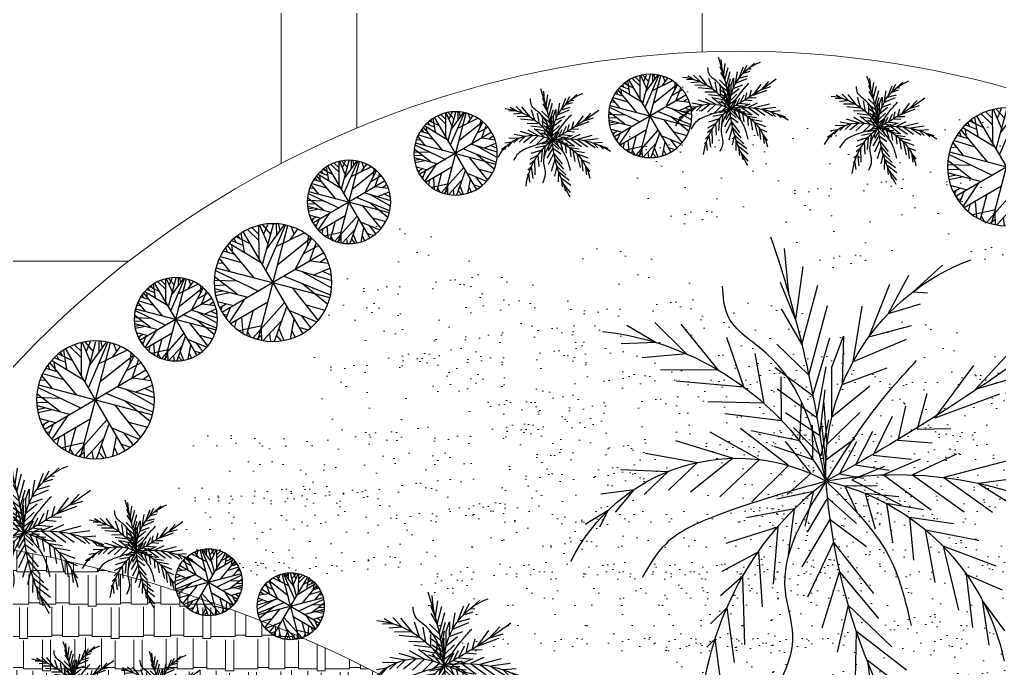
# Model space of a CAD drawing. Header units: millimetres. Extents: x 287 to 445, y 520 to 576.
# Drawn here: x 322.5 to 329.89, y 546.21 to 551.1 of the extents above; entities that cross this region are included whole.
import ezdxf

# ---------------------------------------------------------------- set-up
doc = ezdxf.new("R2010")
doc.units = ezdxf.units.MM
doc.header["$LTSCALE"] = 0.015
for name, color, linetype, lineweight in [('Layer2', 32, 'Continuous', 9), ('MOBILIARIO1', 34, 'Continuous', 9), ('pasto', 56, 'Continuous', 5), ('PISOS', 7, 'Continuous', 18), ('vereda', 31, 'Continuous', 13)]:
    doc.layers.add(name, color=color, linetype=linetype, lineweight=lineweight)
doc.layers.add('puntos alameda', color=94, linetype='Continuous')
pattern_1 = [(0, (-12.079, 0), (0, 3.175), []), (90, (-12.079, 0), (-3.175, 2e-16), [])]

# ---------------------------------------------------------------- blocks, each defined once
blk = doc.blocks.new('i')
at = {"layer": 'puntos alameda'}
for points in [[(6835.981, 3374.241), (6835.398, 3373.521), (6835.552, 3374.13)], [(6835.987, 3373.656), (6835.19, 3373.046), (6835.273, 3373.768)], [(6832.641, 3373.377), (6832.552, 3372.668), (6832.406, 3372.816)], [(6834.981, 3373.371), (6835, 3372.54), (6835.865, 3373.21)], [(6832.468, 3372.408), (6832.753, 3372.134), (6832.879, 3373.081)], [(6833.062, 3372.776), (6833.031, 3371.583), (6832.641, 3371.927)], [(6835.612, 3372.807), (6834.856, 3372.087), (6834.662, 3372.899)], [(6837.565, 3372.532), (6837.177, 3372.003), (6837.292, 3372.781)], [(6834.406, 3372.479), (6834.705, 3371.511), (6835.381, 3372.319)], [(6837.014, 3372.473), (6836.905, 3371.557), (6837.521, 3371.821)], [(6832.671, 3371.496), (6833.299, 3371.162), (6833.362, 3372.115)], [(6837.415, 3371.413), (6836.5, 3371.068), (6836.763, 3372.171)], [(6835.301, 3371.888), (6834.601, 3370.996), (6834.149, 3371.95)], [(6832.743, 3371.013), (6833.635, 3370.731), (6833.554, 3371.725)], [(6836.362, 3371.693), (6836.193, 3370.784), (6837.113, 3370.959)], [(6834.055, 3371.423), (6834.54, 3370.606), (6835.169, 3371.071)], [(6833.814, 3371.262), (6833.927, 3370.416), (6833.091, 3370.574)], [(6836.678, 3370.678), (6835.916, 3370.571), (6835.986, 3371.306)], [(6836.157, 3370.438), (6835.519, 3370.327), (6835.623, 3371.004)], [(6830.299, 3370.685), (6830.7, 3370.44), (6830.549, 3370.737)], [(6834.999, 3370.672), (6834.496, 3370.226), (6834.145, 3370.822)], [(6835.729, 3370.212), (6835.146, 3370.151), (6835.322, 3370.763)], [(6833.617, 3370.247), (6834.254, 3370.115), (6834.101, 3370.72)], [(6838.589, 3370.121), (6837.853, 3370.183), (6838.223, 3370.573)], [(6839.056, 3370.617), (6838.362, 3370.38), (6838.681, 3370.684)], [(6830.569, 3370.159), (6831.147, 3370.081), (6830.817, 3370.479)], [(6835.357, 3370.023), (6834.794, 3370.024), (6835.008, 3370.48)], [(6836.103, 3369.561), (6835.469, 3369.83), (6836.293, 3370.434)], [(6836.728, 3369.474), (6835.971, 3369.832), (6836.863, 3370.468)], [(6837.724, 3369.557), (6836.509, 3369.875), (6837.355, 3370.475)], [(6838.24, 3369.829), (6837.114, 3369.978), (6837.99, 3370.53)], [(6833.188, 3370.295), (6833.819, 3369.668), (6832.99, 3369.025)], [(6835.481, 3369.687), (6834.917, 3369.919), (6835.774, 3370.35)], [(6830.915, 3369.74), (6831.734, 3369.771), (6831.32, 3370.173)], [(6831.343, 3369.452), (6832.244, 3369.615), (6831.745, 3370.098)], [(6832.121, 3370.122), (6832.85, 3369.542), (6831.871, 3369.24)], [(6832.458, 3369.085), (6833.32, 3369.566), (6832.631, 3370.21)], [(6833.774, 3369.263), (6834.206, 3369.808), (6833.795, 3370.17)], [(6834.998, 3369.258), (6834.706, 3369.813), (6835.126, 3369.89)], [(6835.566, 3369.757), (6834.98, 3369.663), (6835.282, 3369.075)], [(6833.567, 3369.333), (6834.24, 3369.566), (6834.239, 3368.968)], [(6834.969, 3369.208), (6834.469, 3369.574), (6834.393, 3368.904)], [(6835.615, 3368.822), (6835.289, 3369.489), (6835.95, 3369.556)], [(6833.906, 3369.01), (6834.384, 3369.503), (6834.519, 3368.877)], [(6834.04, 3368.585), (6834.009, 3369.241), (6833.172, 3369.069)], [(6835.054, 3368.749), (6834.489, 3369.296), (6834.434, 3368.542)], [(6836.308, 3369.282), (6835.723, 3369.236), (6835.855, 3368.643)], [(6833.769, 3368.748), (6834.365, 3369.149), (6834.455, 3368.36)], [(6836.218, 3368.424), (6836.052, 3369.037), (6836.633, 3369.025)], [(6832.721, 3368.767), (6833.701, 3368.886), (6833.695, 3368.131)], [(6833.627, 3368.342), (6834.313, 3368.835), (6834.474, 3367.961)], [(6835.228, 3368.293), (6834.57, 3368.829), (6834.571, 3367.967)], [(6837.474, 3368.431), (6836.358, 3368.847), (6837.031, 3367.937)], [(6833.237, 3367.73), (6833.394, 3368.59), (6832.424, 3368.568)], [(6833.59, 3367.968), (6834.244, 3368.457), (6834.537, 3367.459)], [(6831.876, 3368.201), (6833.046, 3368.307), (6832.755, 3367.453)], [(6834.571, 3367.967), (6834.773, 3367.426), (6834.751, 3368.265), (6835.531, 3367.979)], [(6837.645, 3367.716), (6837.061, 3368.348), (6837.844, 3368.117)], [(6831.956, 3367.22), (6832.598, 3368.011), (6831.605, 3368.019)], [(6833.621, 3367.568), (6834.173, 3368.101), (6834.498, 3366.895)], [(6835.858, 3367.483), (6834.938, 3367.872), (6835.099, 3366.908)], [(6831.504, 3367.19), (6832.055, 3367.735), (6831.284, 3367.804)], [(6831.019, 3367.237), (6831.527, 3367.539), (6830.921, 3367.561)], [(6833.695, 3366.952), (6834.054, 3367.572), (6834.328, 3366.546)], [(6835.57, 3366.533), (6835.212, 3367.441), (6835.95, 3367.242)], [(6834.068, 3366.224), (6833.944, 3367.137), (6833.685, 3366.497)], [(6836.104, 3366.873), (6835.546, 3367.044), (6835.904, 3366.371)], [(6833.743, 3365.911), (6833.821, 3366.688)], [(6836.49, 3366.2), (6835.979, 3366.658), (6836.228, 3366.676)]]:
    blk.add_lwpolyline(points, dxfattribs=at)
for centre, radius, start, end in [((6845.114, 3369.143), 10.672, 149.2725, 175.7189), ((6837.864, 3374.365), 5.577, 186.8007, 232.5313), ((6833.609, 3373.876), 4.03, 282.3691, 348.2759), ((6832.926, 3372.746), 3.204, 206.1678, 298.8527), ((6835.697, 3376.513), 6.687, 259.4397, 302.1776), ((6830.032, 3372.38), 5.067, 276.4241, 331.1994), ((6814.481, 3372.25), 20.124, 341.0229, 353.4051), ((6838.322, 3369.721), 3.856, 176.7505, 249.5716), ((6816.597, 3337.663), 36.895, 53.9971, 61.0215)]:
    blk.add_arc(centre, radius, start, end, dxfattribs=at)
for points in [[(6834.472, 3369.939), (6833.762, 3371.844), (6833.893, 3372.69), (6833.66, 3373.458)], [(6834.472, 3369.939), (6835.615, 3371.353), (6835.902, 3372.251), (6835.948, 3372.439)], [(6834.472, 3369.939), (6832.571, 3370.538), (6831.694, 3371.028), (6831.285, 3371.607)], [(6834.472, 3369.939), (6833.439, 3367.726), (6832.769, 3367.07), (6832.677, 3366.563)], [(6834.472, 3369.939), (6835.56, 3368.386), (6836.04, 3367.852)]]:
    blk.add_spline(points, degree=3, dxfattribs=at)
blk = doc.blocks.new('Tree - deciduous plan')
for p, q in [((2.426, 54.9406), (-1.4472, 59.9056)), ((0, 59.9996), (0, -60)), ((-32.6092, 50.4264), (-23.2782, 23.5674)), ((-31.2008, 51.1035), (-0.2149, 20.1818)), ((-26.4472, 46.5894), (-26.2712, 53.8116)), ((-22.0458, 42.0753), (-16.5881, 57.6486)), ((-21.1656, 55.8436), (-0.0388, 45.0094)), ((-12.5388, 54.9406), (-7.9613, 59.4546)), ((-12.3627, 32.1443), (-12.5388, 58.7776)), ((-5.3205, 59.6806), (16.5105, 16.7963)), ((0.4894, 48.6208), (3.6584, 59.6806)), ((18.2711, 35.5298), (5.419, 59.6806)), ((9.8203, 51.5549), (12.8133, 58.5516)), ((19.6795, 19.5047), (16.3344, 57.6486)), ((17.0387, 51.1035), (23.2006, 55.1666)), ((17.7429, 43.6552), (25.4894, 54.2636)), ((31.6513, 50.8778), (30.2429, 30.5643)), ((-43.8768, 36.4326), (-44.405, 40.2696)), ((42, 42), (-42, -42)), ((42, -42), (-42, 42)), ((-40.1797, 44.558), (-36.4825, 43.2038)), ((-37.0107, 47.0408), (-35.25, 35.5298)), ((31.1232, 42.5267), (35.8767, 48.1693)), ((-49.8627, 32.8214), (-32.7853, 32.8214)), ((-45.8134, 38.2383), (-40.5318, 33.0471)), ((36.2288, 25.1474), (48.9049, 35.0784)), ((37.1091, 37.1098), (46.6161, 37.5612)), ((-32.2571, 20.6333), (-59.1937, 9.348)), ((-56.0247, 20.859), (-20.8134, 20.859)), ((-54.7923, 24.4702), (-47.75, 21.0847)), ((-53.2078, 27.4044), (-40.1797, 20.859)), ((54.3626, 25.3731), (20.9119, 0.3198)), ((23.3767, 23.3417), (53.3063, 27.4044)), ((-59.7219, 2.8025), (-12.0106, 12.0565)), ((-58.6656, 12.7336), (-35.9543, 7.5424)), ((-57.081, 17.9248), (-47.0458, 14.7649)), ((38.5175, 13.4107), (58.2359, 13.6364)), ((-54.6162, -24.7335), (-20.2853, 0.0941)), ((29.3626, -6.6771), (59.4682, 7.091)), ((-60, 0), (60, 0)), ((-59.7219, -4.8714), (-54.2641, -6.6771)), ((-45.2853, -0.1316), (-59.0177, -10.0627)), ((9.2922, -9.1598), (59.6443, -2.8401)), ((26.3697, -18.4138), (58.9401, -9.8369)), ((-58.4895, -12.3197), (-36.4825, -11.6426)), ((-57.081, -18.4138), (-45.2853, -17.9624)), ((-52.6797, -18.188), (-55.4966, -22.0251)), ((-53.2078, -27.442), (-16.7641, -16.6081)), ((-47.2219, -19.3166), (-50.2148, -26.3135)), ((-14.8275, -15.0282), (-14.6515, -57.6865)), ((-10.074, -10.0627), (-2.5036, -59.7178)), ((-0.0388, -19.0909), (25.8415, -53.8495)), ((18.6232, -18.6394), (26.7218, -53.3981)), ((18.7992, -18.6394), (57.3556, -17.2853)), ((38.1654, -18.188), (52.426, -29.0219)), ((-38.9472, -29.0219), (-51.4472, -30.6018)), ((-35.9543, -22.4765), (-44.0529, -40.5329)), ((-19.9331, -20.2194), (-28.5599, -52.721)), ((45.9119, -24.0564), (55.595, -22.2508)), ((-46.5177, -30.1504), (-49.5106, -33.536)), ((-32.4331, -32.4075), (-48.1021, -35.5674)), ((-43.7008, -34.6645), (-46.6937, -37.373)), ((-24.6867, -37.8244), (-38.7712, -45.7241)), ((-14.6515, -36.2445), (-27.6797, -52.9467)), ((-14.6515, -32.1818), (-3.912, -59.4922)), ((-6.2008, -36.2445), (17.919, -57.0094)), ((22.8485, -36.4702), (35.3485, -48.4326)), ((30.419, -30.1504), (32.3556, -50.0125)), ((31.4753, -31.279), (49.6091, -33.3103)), ((41.5105, -32.6332), (46.088, -38.0501)), ((-26.2712, -43.9185), (-34.7219, -48.6583)), ((-14.6515, -47.3041), (-25.0388, -54.3009)), ((-21.5177, -45.4984), (-19.9331, -56.1065)), ((-8.4895, -47.5298), (-11.4825, -58.5893)), ((5.9471, -46.6269), (10.5246, -58.5893)), ((24.7852, -44.8213), (23.0246, -54.978)), ((-6.3768, -52.721), (-9.3698, -58.815)), ((8.4119, -53.1724), (3.8344, -59.4922))]:
    blk.add_line(p, q)
blk.add_circle((0, 0), 60)

msp = doc.modelspace()

# ---------------------------------------------------------------- hatches: boundary and pattern name
at = {"layer": 'Layer2'}
h = msp.add_hatch(dxfattribs=at)
h.set_pattern_fill('AR-RSHKE', color=256, scale=0.0008, style=0)
h.set_pattern_definition([(0, (-12.07894, 0), (0.51816, 0.24384), [0.12192, -0.1016, 0.14224, -0.06096, 0.18288, -0.08128]), (0, (-11.95702, 0.01016), (0.51816, 0.24384), [0.1016, -0.38608, 0.08128, -0.12192]), (0, (-11.71318, -0.01524), (0.51816, 0.24384), [0.06096, -0.62992]), (90, (-12.07894, 0), (-0.17272, 0.24384), [0.23368, -0.74168]), (90, (-11.95702, 0), (-0.17272, 0.24384), [0.2286, -0.74676]), (90, (-11.85542, 0), (-0.17272, 0.24384), [0.21336, -0.762]), (90, (-11.71318, -0.01524), (-0.17272, 0.24384), [0.23368, -0.74168]), (90, (-11.65222, -0.01524), (-0.17272, 0.24384), [0.23368, -0.74168]), (90, (-11.46934, 0), (-0.17272, 0.24384), [0.22352, -0.75184])])
h.paths.add_polyline_path([(319.8113, 547.2383, 0.111881), (318.9322, 543.3588, 0.042603), (319.0624, 541.8334, -0.690093), (326.7152, 544.5505, -0.080873), (327.1561, 544.875, 0.196988)])
at = {"layer": 'pasto', "ltscale": 0.3}
h = msp.add_hatch(dxfattribs=at)
h.set_pattern_fill('AR-SAND', color=256, scale=0.008, style=0)
h.set_pattern_definition([(37.5, (343.49173, 330.23726), (-0.01280025, 0.3915306), [0, -0.308864, 0, -0.34544, 0, -0.3302]), (7.5, (343.49173, 330.23726), (0.3596186, 0.5734601), [0, -0.166624, 0, -0.278384, 0, -0.10668]), (327.5, (343.2418, 330.23726), (0.6327939, 0.00114975), [0, -0.1016, 0, -0.36576, 0, -0.47752]), (317.5, (343.2418, 330.23726), (0.6108452, 0.1783435), [0, -0.0508, 0, -0.239776, 0, -0.27432])])
edge = h.paths.add_edge_path()
edge.add_arc((327.5558, 550.0917), 0.5882, 0, 360)
h = msp.add_hatch(dxfattribs=at)
h.set_pattern_fill('AR-SAND', color=256, scale=0.008, style=0)
h.set_pattern_definition([(37.5, (345.75848, 329.9714), (-0.01280025, 0.3915306), [0, -0.308864, 0, -0.34544, 0, -0.3302]), (7.5, (345.7585, 329.9714), (0.3596186, 0.5734601), [0, -0.166624, 0, -0.278384, 0, -0.10668]), (327.5, (345.50854, 329.9714), (0.6327939, 0.00114975), [0, -0.1016, 0, -0.36576, 0, -0.47752]), (317.5, (345.50854, 329.9714), (0.6108452, 0.1783435), [0, -0.0508, 0, -0.239776, 0, -0.27432])])
edge = h.paths.add_edge_path()
edge.add_arc((329.8226, 549.8259), 0.5882, 0, 360)
h = msp.add_hatch(dxfattribs=at)
h.set_pattern_fill('AR-SAND', color=256, scale=0.008, style=0)
h.set_pattern_definition([(37.5, (344.61286, 329.90668), (-0.01280025, 0.3915306), [0, -0.308864, 0, -0.34544, 0, -0.3302]), (7.5, (344.61286, 329.9067), (0.3596186, 0.5734601), [0, -0.166624, 0, -0.278384, 0, -0.10668]), (327.5, (344.36293, 329.90668), (0.6327939, 0.00114975), [0, -0.1016, 0, -0.36576, 0, -0.47752]), (317.5, (344.36293, 329.9067), (0.6108452, 0.1783435), [0, -0.0508, 0, -0.239776, 0, -0.27432])])
edge = h.paths.add_edge_path()
edge.add_arc((328.677, 549.7611), 0.5882, 0, 360)
h = msp.add_hatch(dxfattribs=at)
h.set_pattern_fill('AR-SAND', color=256, scale=0.008, style=0)
h.set_pattern_definition([(37.5, (341.36223, 329.16705), (-0.01280025, 0.3915306), [0, -0.308864, 0, -0.34544, 0, -0.3302]), (7.5, (341.36223, 329.16705), (0.3596186, 0.5734601), [0, -0.166624, 0, -0.278384, 0, -0.10668]), (327.5, (341.1123, 329.16705), (0.6327939, 0.00114975), [0, -0.1016, 0, -0.36576, 0, -0.47752]), (317.5, (341.1123, 329.16705), (0.6108452, 0.1783435), [0, -0.0508, 0, -0.239776, 0, -0.27432])])
edge = h.paths.add_edge_path()
edge.add_arc((325.4263, 549.0215), 0.5882, 0, 360)
h = msp.add_hatch(dxfattribs=at)
h.set_pattern_fill('AR-SAND', color=256, scale=0.008, style=0)
h.set_pattern_definition([(37.5, (343.02463, 328.99883), (-0.01280025, 0.3915306), [0, -0.308864, 0, -0.34544, 0, -0.3302]), (7.5, (343.02463, 328.99883), (0.3596186, 0.5734601), [0, -0.166624, 0, -0.278384, 0, -0.10668]), (327.5, (342.7747, 328.99883), (0.6327939, 0.00114975), [0, -0.1016, 0, -0.36576, 0, -0.47752]), (317.5, (342.7747, 328.99883), (0.6108452, 0.1783435), [0, -0.0508, 0, -0.239776, 0, -0.27432])])
edge = h.paths.add_edge_path()
edge.add_arc((327.0887, 548.8533), 0.5882, 0, 360)
h = msp.add_hatch(dxfattribs=at)
h.set_pattern_fill('AR-SAND', color=256, scale=0.008, style=0)
h.set_pattern_definition([(37.5, (342.12995, 328.8025), (-0.01280025, 0.3915306), [0, -0.308864, 0, -0.34544, 0, -0.3302]), (7.5, (342.12995, 328.8025), (0.3596186, 0.5734601), [0, -0.166624, 0, -0.278384, 0, -0.10668]), (327.5, (341.88, 328.8025), (0.6327939, 0.00114975), [0, -0.1016, 0, -0.36576, 0, -0.47752]), (317.5, (341.88, 328.8025), (0.6108452, 0.1783435), [0, -0.0508, 0, -0.239776, 0, -0.27432])])
edge = h.paths.add_edge_path()
edge.add_arc((326.194, 548.657), 0.5882, 0, 360)
h = msp.add_hatch(dxfattribs=at)
h.set_pattern_fill('AR-SAND', color=256, scale=0.008, style=0)
h.set_pattern_definition([(37.5, (342.1453, 328.63172), (-0.01280025, 0.3915306), [0, -0.308864, 0, -0.34544, 0, -0.3302]), (7.5, (342.1453, 328.6317), (0.3596186, 0.5734601), [0, -0.166624, 0, -0.278384, 0, -0.10668]), (327.5, (341.89536, 328.63172), (0.6327939, 0.00114975), [0, -0.1016, 0, -0.36576, 0, -0.47752]), (317.5, (341.89536, 328.6317), (0.6108452, 0.1783435), [0, -0.0508, 0, -0.239776, 0, -0.27432])])
edge = h.paths.add_edge_path()
edge.add_arc((326.2094, 548.4862), 0.5882, 0, 360)
h = msp.add_hatch(dxfattribs=at)
h.set_pattern_fill('AR-SAND', color=256, scale=0.008, style=0)
h.set_pattern_definition([(37.5, (341.11307, 328.5745), (-0.01280025, 0.3915306), [0, -0.308864, 0, -0.34544, 0, -0.3302]), (7.5, (341.11307, 328.5745), (0.3596186, 0.5734601), [0, -0.166624, 0, -0.278384, 0, -0.10668]), (327.5, (340.86313, 328.5745), (0.6327939, 0.00114975), [0, -0.1016, 0, -0.36576, 0, -0.47752]), (317.5, (340.86313, 328.5745), (0.6108452, 0.1783435), [0, -0.0508, 0, -0.239776, 0, -0.27432])])
edge = h.paths.add_edge_path()
edge.add_arc((325.1772, 548.429), 0.5882, 0, 360)
h = msp.add_hatch(dxfattribs=at)
h.set_pattern_fill('AR-SAND', color=256, scale=0.008, style=0)
h.set_pattern_definition([(37.5, (344.16337, 328.58945), (-0.01280025, 0.3915306), [0, -0.308864, 0, -0.34544, 0, -0.3302]), (7.5, (344.16337, 328.58945), (0.3596186, 0.5734601), [0, -0.166624, 0, -0.278384, 0, -0.10668]), (327.5, (343.91343, 328.58945), (0.6327939, 0.00114975), [0, -0.1016, 0, -0.36576, 0, -0.47752]), (317.5, (343.91343, 328.58945), (0.6108452, 0.1783435), [0, -0.0508, 0, -0.239776, 0, -0.27432])])
edge = h.paths.add_edge_path()
edge.add_arc((328.2275, 548.4439), 0.5882, 0, 360)
h = msp.add_hatch(dxfattribs=at)
h.set_pattern_fill('AR-SAND', color=256, scale=0.008, style=0)
h.set_pattern_definition([(37.5, (343.8077, 328.4635), (-0.01280025, 0.3915306), [0, -0.308864, 0, -0.34544, 0, -0.3302]), (7.5, (343.8077, 328.4635), (0.3596186, 0.5734601), [0, -0.166624, 0, -0.278384, 0, -0.10668]), (327.5, (343.55776, 328.4635), (0.6327939, 0.00114975), [0, -0.1016, 0, -0.36576, 0, -0.47752]), (317.5, (343.55776, 328.4635), (0.6108452, 0.1783435), [0, -0.0508, 0, -0.239776, 0, -0.27432])])
edge = h.paths.add_edge_path()
edge.add_arc((327.8718, 548.318), 0.5882, 0, 360)
h = msp.add_hatch(dxfattribs=at)
h.set_pattern_fill('AR-SAND', color=256, scale=0.008, style=0)
h.set_pattern_definition([(37.5, (345.3269, 328.445), (-0.01280025, 0.3915306), [0, -0.308864, 0, -0.34544, 0, -0.3302]), (7.5, (345.3269, 328.445), (0.3596186, 0.5734601), [0, -0.166624, 0, -0.278384, 0, -0.10668]), (327.5, (345.07695, 328.445), (0.6327939, 0.00114975), [0, -0.1016, 0, -0.36576, 0, -0.47752]), (317.5, (345.07695, 328.445), (0.6108452, 0.1783435), [0, -0.0508, 0, -0.239776, 0, -0.27432])])
edge = h.paths.add_edge_path()
edge.add_arc((329.391, 548.2995), 0.5882, 0, 360)
h = msp.add_hatch(dxfattribs=at)
h.set_pattern_fill('AR-SAND', color=256, scale=0.008, style=0)
h.set_pattern_definition([(37.5, (342.913, 328.26716), (-0.01280025, 0.3915306), [0, -0.308864, 0, -0.34544, 0, -0.3302]), (7.5, (342.913, 328.26716), (0.3596186, 0.5734601), [0, -0.166624, 0, -0.278384, 0, -0.10668]), (327.5, (342.66307, 328.26716), (0.6327939, 0.00114975), [0, -0.1016, 0, -0.36576, 0, -0.47752]), (317.5, (342.66307, 328.26716), (0.6108452, 0.1783435), [0, -0.0508, 0, -0.239776, 0, -0.27432])])
edge = h.paths.add_edge_path()
edge.add_arc((326.9771, 548.1216), 0.5882, 0, 360)
h = msp.add_hatch(dxfattribs=at)
h.set_pattern_fill('AR-SAND', color=256, scale=0.008, style=0)
h.set_pattern_definition([(37.5, (341.89613, 328.03918), (-0.01280025, 0.3915306), [0, -0.308864, 0, -0.34544, 0, -0.3302]), (7.5, (341.89613, 328.0392), (0.3596186, 0.5734601), [0, -0.166624, 0, -0.278384, 0, -0.10668]), (327.5, (341.6462, 328.03918), (0.6327939, 0.00114975), [0, -0.1016, 0, -0.36576, 0, -0.47752]), (317.5, (341.6462, 328.0392), (0.6108452, 0.1783435), [0, -0.0508, 0, -0.239776, 0, -0.27432])])
edge = h.paths.add_edge_path()
edge.add_arc((325.9602, 547.8936), 0.5882, 0, 360)
h = msp.add_hatch(dxfattribs=at)
h.set_pattern_fill('AR-SAND', color=256, scale=0.008, style=0)
h.set_pattern_definition([(37.5, (344.94643, 328.05413), (-0.01280025, 0.3915306), [0, -0.308864, 0, -0.34544, 0, -0.3302]), (7.5, (344.94643, 328.05413), (0.3596186, 0.5734601), [0, -0.166624, 0, -0.278384, 0, -0.10668]), (327.5, (344.6965, 328.05413), (0.6327939, 0.00114975), [0, -0.1016, 0, -0.36576, 0, -0.47752]), (317.5, (344.6965, 328.0541), (0.6108452, 0.1783435), [0, -0.0508, 0, -0.239776, 0, -0.27432])])
edge = h.paths.add_edge_path()
edge.add_arc((329.0105, 547.9086), 0.5882, 0, 360)
h = msp.add_hatch(dxfattribs=at)
h.set_pattern_fill('AR-SAND', color=256, scale=0.008, style=0)
h.set_pattern_definition([(37.5, (345.7003, 328.0681), (-0.01280025, 0.3915306), [0, -0.308864, 0, -0.34544, 0, -0.3302]), (7.5, (345.7003, 328.0681), (0.3596186, 0.5734601), [0, -0.166624, 0, -0.278384, 0, -0.10668]), (327.5, (345.45036, 328.0681), (0.6327939, 0.00114975), [0, -0.1016, 0, -0.36576, 0, -0.47752]), (317.5, (345.45036, 328.0681), (0.6108452, 0.1783435), [0, -0.0508, 0, -0.239776, 0, -0.27432])])
edge = h.paths.add_edge_path()
edge.add_arc((329.7644, 547.9226), 0.5882, 0, 360)
h = msp.add_hatch(dxfattribs=at)
h.set_pattern_fill('AR-SAND', color=256, scale=0.008, style=0)
h.set_pattern_definition([(37.5, (343.94508, 327.9991), (-0.01280025, 0.3915306), [0, -0.308864, 0, -0.34544, 0, -0.3302]), (7.5, (343.9451, 327.9991), (0.3596186, 0.5734601), [0, -0.166624, 0, -0.278384, 0, -0.10668]), (327.5, (343.69514, 327.9991), (0.6327939, 0.00114975), [0, -0.1016, 0, -0.36576, 0, -0.47752]), (317.5, (343.69514, 327.9991), (0.6108452, 0.1783435), [0, -0.0508, 0, -0.239776, 0, -0.27432])])
edge = h.paths.add_edge_path()
edge.add_arc((328.0092, 547.8536), 0.5882, 0, 360)
h = msp.add_hatch(dxfattribs=at)
h.set_pattern_fill('AR-SAND', color=256, scale=0.008, style=0)
h.set_pattern_definition([(37.5, (342.66746, 327.91675), (-0.01280025, 0.3915306), [0, -0.308864, 0, -0.34544, 0, -0.3302]), (7.5, (342.66746, 327.91675), (0.3596186, 0.5734601), [0, -0.166624, 0, -0.278384, 0, -0.10668]), (327.5, (342.41752, 327.91675), (0.6327939, 0.00114975), [0, -0.1016, 0, -0.36576, 0, -0.47752]), (317.5, (342.4175, 327.91675), (0.6108452, 0.1783435), [0, -0.0508, 0, -0.239776, 0, -0.27432])])
edge = h.paths.add_edge_path()
edge.add_arc((326.7316, 547.7712), 0.5882, 0, 360)
h = msp.add_hatch(dxfattribs=at)
h.set_pattern_fill('AR-SAND', color=256, scale=0.008, style=0)
h.set_pattern_definition([(37.5, (346.10995, 327.9097), (-0.01280025, 0.3915306), [0, -0.308864, 0, -0.34544, 0, -0.3302]), (7.5, (346.10995, 327.9097), (0.3596186, 0.5734601), [0, -0.166624, 0, -0.278384, 0, -0.10668]), (327.5, (345.86, 327.9097), (0.6327939, 0.00114975), [0, -0.1016, 0, -0.36576, 0, -0.47752]), (317.5, (345.86, 327.9097), (0.6108452, 0.1783435), [0, -0.0508, 0, -0.239776, 0, -0.27432])])
edge = h.paths.add_edge_path()
edge.add_arc((330.174, 547.7642), 0.5882, 0, 360)
h = msp.add_hatch(dxfattribs=at)
h.set_pattern_fill('AR-SAND', color=256, scale=0.008, style=0)
h.set_pattern_definition([(37.5, (342.58503, 327.75204), (-0.01280025, 0.3915306), [0, -0.308864, 0, -0.34544, 0, -0.3302]), (7.5, (342.58503, 327.75204), (0.3596186, 0.5734601), [0, -0.166624, 0, -0.278384, 0, -0.10668]), (327.5, (342.3351, 327.75204), (0.6327939, 0.00114975), [0, -0.1016, 0, -0.36576, 0, -0.47752]), (317.5, (342.3351, 327.75204), (0.6108452, 0.1783435), [0, -0.0508, 0, -0.239776, 0, -0.27432])])
edge = h.paths.add_edge_path()
edge.add_arc((326.6491, 547.6065), 0.5882, 0, 360)
h = msp.add_hatch(dxfattribs=at)
h.set_pattern_fill('AR-SAND', color=256, scale=0.008, style=0)
h.set_pattern_definition([(37.5, (345.96455, 327.66968), (-0.01280025, 0.3915306), [0, -0.308864, 0, -0.34544, 0, -0.3302]), (7.5, (345.96455, 327.6697), (0.3596186, 0.5734601), [0, -0.166624, 0, -0.278384, 0, -0.10668]), (327.5, (345.7146, 327.66968), (0.6327939, 0.00114975), [0, -0.1016, 0, -0.36576, 0, -0.47752]), (317.5, (345.7146, 327.6697), (0.6108452, 0.1783435), [0, -0.0508, 0, -0.239776, 0, -0.27432])])
edge = h.paths.add_edge_path()
edge.add_arc((330.0286, 547.5241), 0.5882, 0, 360)
h = msp.add_hatch(dxfattribs=at)
h.set_pattern_fill('AR-SAND', color=256, scale=0.008, style=0)
h.set_pattern_definition([(37.5, (340.0904, 327.58902), (-0.01280025, 0.3915306), [0, -0.308864, 0, -0.34544, 0, -0.3302]), (7.5, (340.0904, 327.589), (0.3596186, 0.5734601), [0, -0.166624, 0, -0.278384, 0, -0.10668]), (327.5, (339.84046, 327.58902), (0.6327939, 0.00114975), [0, -0.1016, 0, -0.36576, 0, -0.47752]), (317.5, (339.84046, 327.589), (0.6108452, 0.1783435), [0, -0.0508, 0, -0.239776, 0, -0.27432])])
edge = h.paths.add_edge_path()
edge.add_arc((324.1545, 547.4435), 0.5882, 0, 360)
h = msp.add_hatch(dxfattribs=at)
h.set_pattern_fill('AR-SAND', color=256, scale=0.008, style=0)
h.set_pattern_definition([(37.5, (340.26658, 327.58902), (-0.01280025, 0.3915306), [0, -0.308864, 0, -0.34544, 0, -0.3302]), (7.5, (340.2666, 327.589), (0.3596186, 0.5734601), [0, -0.166624, 0, -0.278384, 0, -0.10668]), (327.5, (340.01665, 327.58902), (0.6327939, 0.00114975), [0, -0.1016, 0, -0.36576, 0, -0.47752]), (317.5, (340.01665, 327.589), (0.6108452, 0.1783435), [0, -0.0508, 0, -0.239776, 0, -0.27432])])
edge = h.paths.add_edge_path()
edge.add_arc((324.3307, 547.4435), 0.5882, 0, 360)
h = msp.add_hatch(dxfattribs=at)
h.set_pattern_fill('AR-SAND', color=256, scale=0.008, style=0)
h.set_pattern_definition([(37.5, (340.663, 327.567), (-0.01280025, 0.3915306), [0, -0.308864, 0, -0.34544, 0, -0.3302]), (7.5, (340.663, 327.567), (0.3596186, 0.5734601), [0, -0.166624, 0, -0.278384, 0, -0.10668]), (327.5, (340.41307, 327.567), (0.6327939, 0.00114975), [0, -0.1016, 0, -0.36576, 0, -0.47752]), (317.5, (340.41307, 327.567), (0.6108452, 0.1783435), [0, -0.0508, 0, -0.239776, 0, -0.27432])])
edge = h.paths.add_edge_path()
edge.add_arc((324.7271, 547.4215), 0.5882, 0, 360)
h = msp.add_hatch(dxfattribs=at)
h.set_pattern_fill('AR-SAND', color=256, scale=0.008, style=0)
h.set_pattern_definition([(37.5, (341.10348, 327.63303), (-0.01280025, 0.3915306), [0, -0.308864, 0, -0.34544, 0, -0.3302]), (7.5, (341.1035, 327.63303), (0.3596186, 0.5734601), [0, -0.166624, 0, -0.278384, 0, -0.10668]), (327.5, (340.85354, 327.63303), (0.6327939, 0.00114975), [0, -0.1016, 0, -0.36576, 0, -0.47752]), (317.5, (340.85354, 327.63303), (0.6108452, 0.1783435), [0, -0.0508, 0, -0.239776, 0, -0.27432])])
edge = h.paths.add_edge_path()
edge.add_arc((325.1676, 547.4875), 0.5882, 0, 360)
h = msp.add_hatch(dxfattribs=at)
h.set_pattern_fill('AR-SAND', color=256, scale=0.008, style=0)
h.set_pattern_definition([(37.5, (344.41325, 327.61394), (-0.01280025, 0.3915306), [0, -0.308864, 0, -0.34544, 0, -0.3302]), (7.5, (344.41325, 327.61394), (0.3596186, 0.5734601), [0, -0.166624, 0, -0.278384, 0, -0.10668]), (327.5, (344.1633, 327.61394), (0.6327939, 0.00114975), [0, -0.1016, 0, -0.36576, 0, -0.47752]), (317.5, (344.1633, 327.61394), (0.6108452, 0.1783435), [0, -0.0508, 0, -0.239776, 0, -0.27432])])
edge = h.paths.add_edge_path()
edge.add_arc((328.4774, 547.4684), 0.5882, 0, 360)
h = msp.add_hatch(dxfattribs=at)
h.set_pattern_fill('AR-SAND', color=256, scale=0.008, style=0)
h.set_pattern_definition([(37.5, (344.34685, 327.51442), (-0.01280025, 0.3915306), [0, -0.308864, 0, -0.34544, 0, -0.3302]), (7.5, (344.34685, 327.5144), (0.3596186, 0.5734601), [0, -0.166624, 0, -0.278384, 0, -0.10668]), (327.5, (344.0969, 327.51442), (0.6327939, 0.00114975), [0, -0.1016, 0, -0.36576, 0, -0.47752]), (317.5, (344.0969, 327.5144), (0.6108452, 0.1783435), [0, -0.0508, 0, -0.239776, 0, -0.27432])])
edge = h.paths.add_edge_path()
edge.add_arc((328.411, 547.3689), 0.5882, 0, 360)
h = msp.add_hatch(dxfattribs=at)
h.set_pattern_fill('AR-SAND', color=256, scale=0.008, style=0)
h.set_pattern_definition([(37.5, (341.61002, 327.45698), (-0.01280025, 0.3915306), [0, -0.308864, 0, -0.34544, 0, -0.3302]), (7.5, (341.61, 327.457), (0.3596186, 0.5734601), [0, -0.166624, 0, -0.278384, 0, -0.10668]), (327.5, (341.3601, 327.45698), (0.6327939, 0.00114975), [0, -0.1016, 0, -0.36576, 0, -0.47752]), (317.5, (341.3601, 327.457), (0.6108452, 0.1783435), [0, -0.0508, 0, -0.239776, 0, -0.27432])])
edge = h.paths.add_edge_path()
edge.add_arc((325.6741, 547.3114), 0.5882, 0, 360)
h = msp.add_hatch(dxfattribs=at)
h.set_pattern_fill('AR-SAND', color=256, scale=0.008, style=0)
h.set_pattern_definition([(37.5, (344.44645, 327.38173), (-0.01280025, 0.3915306), [0, -0.308864, 0, -0.34544, 0, -0.3302]), (7.5, (344.44645, 327.38173), (0.3596186, 0.5734601), [0, -0.166624, 0, -0.278384, 0, -0.10668]), (327.5, (344.1965, 327.38173), (0.6327939, 0.00114975), [0, -0.1016, 0, -0.36576, 0, -0.47752]), (317.5, (344.1965, 327.38173), (0.6108452, 0.1783435), [0, -0.0508, 0, -0.239776, 0, -0.27432])])
edge = h.paths.add_edge_path()
edge.add_arc((328.5106, 547.2362), 0.5882, 0, 360)
h = msp.add_hatch(dxfattribs=at)
h.set_pattern_fill('AR-SAND', color=256, scale=0.008, style=0)
h.set_pattern_definition([(37.5, (345.17685, 327.1827), (-0.01280025, 0.3915306), [0, -0.308864, 0, -0.34544, 0, -0.3302]), (7.5, (345.17685, 327.1827), (0.3596186, 0.5734601), [0, -0.166624, 0, -0.278384, 0, -0.10668]), (327.5, (344.9269, 327.1827), (0.6327939, 0.00114975), [0, -0.1016, 0, -0.36576, 0, -0.47752]), (317.5, (344.9269, 327.1827), (0.6108452, 0.1783435), [0, -0.0508, 0, -0.239776, 0, -0.27432])])
edge = h.paths.add_edge_path()
edge.add_arc((329.241, 547.0372), 0.5882, 0, 360)
h = msp.add_hatch(dxfattribs=at)
h.set_pattern_fill('AR-SAND', color=256, scale=0.008, style=0)
h.set_pattern_definition([(37.5, (341.91835, 327.01683), (-0.01280025, 0.3915306), [0, -0.308864, 0, -0.34544, 0, -0.3302]), (7.5, (341.91835, 327.01683), (0.3596186, 0.5734601), [0, -0.166624, 0, -0.278384, 0, -0.10668]), (327.5, (341.6684, 327.01683), (0.6327939, 0.00114975), [0, -0.1016, 0, -0.36576, 0, -0.47752]), (317.5, (341.6684, 327.01683), (0.6108452, 0.1783435), [0, -0.0508, 0, -0.239776, 0, -0.27432])])
edge = h.paths.add_edge_path()
edge.add_arc((325.9825, 546.8713), 0.5882, 0, 360)
h = msp.add_hatch(dxfattribs=at)
h.set_pattern_fill('AR-SAND', color=256, scale=0.008, style=0)
h.set_pattern_definition([(37.5, (342.513, 327.01683), (-0.01280025, 0.3915306), [0, -0.308864, 0, -0.34544, 0, -0.3302]), (7.5, (342.513, 327.01683), (0.3596186, 0.5734601), [0, -0.166624, 0, -0.278384, 0, -0.10668]), (327.5, (342.26305, 327.01683), (0.6327939, 0.00114975), [0, -0.1016, 0, -0.36576, 0, -0.47752]), (317.5, (342.26305, 327.01683), (0.6108452, 0.1783435), [0, -0.0508, 0, -0.239776, 0, -0.27432])])
edge = h.paths.add_edge_path()
edge.add_arc((326.5771, 546.8713), 0.5882, 0, 360)
h = msp.add_hatch(dxfattribs=at)
h.set_pattern_fill('AR-SAND', color=256, scale=0.008, style=0)
h.set_pattern_definition([(37.5, (343.01953, 327.01683), (-0.01280025, 0.3915306), [0, -0.308864, 0, -0.34544, 0, -0.3302]), (7.5, (343.01953, 327.01683), (0.3596186, 0.5734601), [0, -0.166624, 0, -0.278384, 0, -0.10668]), (327.5, (342.7696, 327.01683), (0.6327939, 0.00114975), [0, -0.1016, 0, -0.36576, 0, -0.47752]), (317.5, (342.7696, 327.01683), (0.6108452, 0.1783435), [0, -0.0508, 0, -0.239776, 0, -0.27432])])
edge = h.paths.add_edge_path()
edge.add_arc((327.0836, 546.8713), 0.5882, 0, 360)
h = msp.add_hatch(dxfattribs=at)
h.set_pattern_fill('AR-SAND', color=256, scale=0.008, style=0)
h.set_pattern_definition([(37.5, (343.3719, 327.01683), (-0.01280025, 0.3915306), [0, -0.308864, 0, -0.34544, 0, -0.3302]), (7.5, (343.3719, 327.01683), (0.3596186, 0.5734601), [0, -0.166624, 0, -0.278384, 0, -0.10668]), (327.5, (343.12197, 327.01683), (0.6327939, 0.00114975), [0, -0.1016, 0, -0.36576, 0, -0.47752]), (317.5, (343.12197, 327.01683), (0.6108452, 0.1783435), [0, -0.0508, 0, -0.239776, 0, -0.27432])])
edge = h.paths.add_edge_path()
edge.add_arc((327.436, 546.8713), 0.5882, 0, 360)
h = msp.add_hatch(dxfattribs=at)
h.set_pattern_fill('AR-SAND', color=256, scale=0.008, style=0)
h.set_pattern_definition([(37.5, (343.68024, 327.01683), (-0.01280025, 0.3915306), [0, -0.308864, 0, -0.34544, 0, -0.3302]), (7.5, (343.68024, 327.01683), (0.3596186, 0.5734601), [0, -0.166624, 0, -0.278384, 0, -0.10668]), (327.5, (343.4303, 327.01683), (0.6327939, 0.00114975), [0, -0.1016, 0, -0.36576, 0, -0.47752]), (317.5, (343.4303, 327.01683), (0.6108452, 0.1783435), [0, -0.0508, 0, -0.239776, 0, -0.27432])])
edge = h.paths.add_edge_path()
edge.add_arc((327.7443, 546.8713), 0.5882, 0, 360)
h = msp.add_hatch(dxfattribs=at)
h.set_pattern_fill('AR-SAND', color=256, scale=0.008, style=0)
h.set_pattern_definition([(37.5, (344.2088, 327.01683), (-0.01280025, 0.3915306), [0, -0.308864, 0, -0.34544, 0, -0.3302]), (7.5, (344.2088, 327.01683), (0.3596186, 0.5734601), [0, -0.166624, 0, -0.278384, 0, -0.10668]), (327.5, (343.95887, 327.01683), (0.6327939, 0.00114975), [0, -0.1016, 0, -0.36576, 0, -0.47752]), (317.5, (343.95887, 327.01683), (0.6108452, 0.1783435), [0, -0.0508, 0, -0.239776, 0, -0.27432])])
edge = h.paths.add_edge_path()
edge.add_arc((328.2729, 546.8713), 0.5882, 0, 360)
h = msp.add_hatch(dxfattribs=at)
h.set_pattern_fill('AR-SAND', color=256, scale=0.008, style=0)
h.set_pattern_definition([(37.5, (345.37605, 327.01683), (-0.01280025, 0.3915306), [0, -0.308864, 0, -0.34544, 0, -0.3302]), (7.5, (345.37605, 327.01683), (0.3596186, 0.5734601), [0, -0.166624, 0, -0.278384, 0, -0.10668]), (327.5, (345.12612, 327.01683), (0.6327939, 0.00114975), [0, -0.1016, 0, -0.36576, 0, -0.47752]), (317.5, (345.1261, 327.01683), (0.6108452, 0.1783435), [0, -0.0508, 0, -0.239776, 0, -0.27432])])
edge = h.paths.add_edge_path()
edge.add_arc((329.4402, 546.8713), 0.5882, 0, 360)
h = msp.add_hatch(dxfattribs=at)
h.set_pattern_fill('AR-SAND', color=256, scale=0.008, style=0)
h.set_pattern_definition([(37.5, (343.6434, 326.462), (-0.01280025, 0.3915306), [0, -0.308864, 0, -0.34544, 0, -0.3302]), (7.5, (343.6434, 326.462), (0.3596186, 0.5734601), [0, -0.166624, 0, -0.278384, 0, -0.10668]), (327.5, (343.39346, 326.462), (0.6327939, 0.00114975), [0, -0.1016, 0, -0.36576, 0, -0.47752]), (317.5, (343.39346, 326.462), (0.6108452, 0.1783435), [0, -0.0508, 0, -0.239776, 0, -0.27432])])
edge = h.paths.add_edge_path()
edge.add_arc((327.7075, 546.3165), 0.5882, 0, 360)
h = msp.add_hatch(dxfattribs=at)
h.set_pattern_fill('AR-SAND', color=256, scale=0.008, style=0)
h.set_pattern_definition([(37.5, (344.17196, 326.462), (-0.01280025, 0.3915306), [0, -0.308864, 0, -0.34544, 0, -0.3302]), (7.5, (344.17196, 326.462), (0.3596186, 0.5734601), [0, -0.166624, 0, -0.278384, 0, -0.10668]), (327.5, (343.92203, 326.462), (0.6327939, 0.00114975), [0, -0.1016, 0, -0.36576, 0, -0.47752]), (317.5, (343.922, 326.462), (0.6108452, 0.1783435), [0, -0.0508, 0, -0.239776, 0, -0.27432])])
edge = h.paths.add_edge_path()
edge.add_arc((328.2361, 546.3165), 0.5882, 0, 360)
h = msp.add_hatch(dxfattribs=at)
h.set_pattern_fill('AR-SAND', color=256, scale=0.008, style=0)
h.set_pattern_definition([(37.5, (345.02368, 326.18057), (-0.01280025, 0.3915306), [0, -0.308864, 0, -0.34544, 0, -0.3302]), (7.5, (345.0237, 326.18057), (0.3596186, 0.5734601), [0, -0.166624, 0, -0.278384, 0, -0.10668]), (327.5, (344.77374, 326.18057), (0.6327939, 0.00114975), [0, -0.1016, 0, -0.36576, 0, -0.47752]), (317.5, (344.77374, 326.18057), (0.6108452, 0.1783435), [0, -0.0508, 0, -0.239776, 0, -0.27432])])
edge = h.paths.add_edge_path()
edge.add_arc((329.0878, 546.035), 0.5882, 0, 360)
h = msp.add_hatch(dxfattribs=at)
h.set_pattern_fill('AR-SAND', color=256, scale=0.008, style=0)
h.set_pattern_definition([(37.5, (345.37605, 326.20257), (-0.01280025, 0.3915306), [0, -0.308864, 0, -0.34544, 0, -0.3302]), (7.5, (345.37605, 326.2026), (0.3596186, 0.5734601), [0, -0.166624, 0, -0.278384, 0, -0.10668]), (327.5, (345.12612, 326.20257), (0.6327939, 0.00114975), [0, -0.1016, 0, -0.36576, 0, -0.47752]), (317.5, (345.1261, 326.2026), (0.6108452, 0.1783435), [0, -0.0508, 0, -0.239776, 0, -0.27432])])
edge = h.paths.add_edge_path()
edge.add_arc((329.4402, 546.057), 0.5882, 0, 360)
h = msp.add_hatch(dxfattribs=at)
h.set_pattern_fill('AR-SAND', color=256, scale=0.008, style=0)
h.set_pattern_definition([(37.5, (345.77248, 326.15856), (-0.01280025, 0.3915306), [0, -0.308864, 0, -0.34544, 0, -0.3302]), (7.5, (345.7725, 326.15856), (0.3596186, 0.5734601), [0, -0.166624, 0, -0.278384, 0, -0.10668]), (327.5, (345.52254, 326.15856), (0.6327939, 0.00114975), [0, -0.1016, 0, -0.36576, 0, -0.47752]), (317.5, (345.52254, 326.15856), (0.6108452, 0.1783435), [0, -0.0508, 0, -0.239776, 0, -0.27432])])
edge = h.paths.add_edge_path()
edge.add_arc((329.8366, 546.013), 0.5882, 0, 360)
at = {"layer": 'PISOS'}
h = msp.add_hatch(dxfattribs=at)
h.set_pattern_fill('NET', color=256, style=0)
h.set_pattern_definition(pattern_1)
h.paths.add_polyline_path([(327.9322, 550.8588), (327.9322, 552.3588, 0.120804), (323.7691, 551.338, 0.279427), (325.9033, 554.8588), (323.9033, 554.8588, -0.225052), (323.1798, 553.3327, 0.144371), (319.3786, 547.1953, -0.052475), (321.5076, 547.2285, -0.262989)])
h = msp.add_hatch(dxfattribs=at)
h.set_pattern_fill('NET', color=256, style=0)
h.set_pattern_definition([(180, (667.9433, 0), (0, 3.175), []), (90, (667.9433, 0), (3.175, 2e-16), [])])
h.paths.add_polyline_path([(323.1798, 553.3327, 0.225052), (323.9033, 554.8588), (325.9033, 554.8588, -0.279427), (323.7691, 551.338, -0.120804), (327.9322, 552.3588), (327.9322, 550.8588, 0.11104), (324.7217, 550.1369), (321.6037, 551.6431, -0.045357)])
h = msp.add_hatch(dxfattribs=at)
h.set_pattern_fill('NET', color=256, style=0)
h.set_pattern_definition(pattern_1)
h.paths.add_polyline_path([(332.6846, 553.3327, -0.225052), (331.9611, 554.8588), (329.9611, 554.8588, 0.279427), (332.0953, 551.338, 0.120804), (327.9322, 552.3588), (327.9322, 550.8588, -0.11104), (331.1427, 550.1369), (334.2606, 551.6431, 0.045357)])
h = msp.add_hatch(dxfattribs=at)
h.set_pattern_fill('NET', color=256, style=0)
h.set_pattern_definition(pattern_1)
h.paths.add_polyline_path([(326.2825, 552.2063), (326.5575, 550.7317, -0.211666), (332.4711, 549.3293), (333.3789, 550.5235, 0.211666)])

# ---------------------------------------------------------------- linework, layer by layer
at = {"layer": 'MOBILIARIO1'}
msp.add_arc((320.6008, 537.097), 10.172, 49.87564, 96.90053, dxfattribs=at)
at = {"layer": 'PISOS'}
for centre, radius, start, end in [((331.6855, 543.819), 12.7616, 131.12097, 182.06664), ((327.9322, 543.3588), 7.5, 3.82255, 148.938)]:
    msp.add_arc(centre, radius, start, end, dxfattribs=at)

# ---------------------------------------------------------------- block references
at = {"layer": 'puntos alameda', "color": 7, "linetype": 'ByBlock', "lineweight": 0}
for p, xscale, yscale, zscale, rotation in [((327.2561, 550.3719), -0.00524074937675885, 0.005240749376980602, 0.00524074937695538, 165.3294149665158), ((329.9439, 549.988), -0.007405634628365269, 0.007405634628639746, 0.007405634628594382, 165.3294149667241), ((325.789, 550.0888), -0.00524074937675885, 0.005240749376980602, 0.00524074937695538, 165.3294149665158), ((324.985, 549.723), -0.00524074937675885, 0.005240749376980602, 0.00524074937695538, 165.3294149665158), ((324.4118, 549.1149), -0.007405634628365269, 0.007405634628639746, 0.007405634628594382, 165.3294149667241), ((323.6794, 548.8384), -0.00524074937675885, 0.005240749376980602, 0.00524074937695538, 165.3294149665158), ((323.0734, 548.2312), -0.007405634628365269, 0.007405634628639746, 0.007405634628594382, 165.3294149667241), ((323.9277, 546.855), 0.004214848883340188, 0.004214848883340188, 0.004214848883340188, 194.6705850332008), ((324.5456, 546.6739), 0.004214848883340188, 0.004214848883340188, 0.004214848883340188, 194.6705850332008)]:
    msp.add_blockref('Tree - deciduous plan', p, dxfattribs=dict(at, xscale=xscale, yscale=yscale, zscale=zscale, rotation=rotation))
at = {"layer": 'vereda', "rotation": 180}
for p, xscale, yscale, zscale in [((-300.4765, 860.2444), -0.09193590752249747, 0.09193590752261116, 0.09193590752254073), ((-299.3563, 860.1018), -0.09193590752249747, 0.09193590752261116, 0.09193590752254073), ((-301.8154, 860.0077), -0.09193590752249747, 0.09193590752261116, 0.09193590752254073), ((-2647.2045, 2014.9178), -0.4354085205814044, 0.4354085205823139, 0.4354085205817523), ((-575.0842, 989.8253), -0.1313370107465062, 0.1313370107465062, 0.1313370107464868), ((-304.951, 856.905), -0.09193590752249747, 0.09193590752261116, 0.09193590752254073), ((-571.9145, 988.8249), -0.1313370107465062, 0.1313370107465062, 0.1313370107464868), ((-227.0701, 817.2497), -0.08047082699891916, 0.08047082699897601, 0.08047082699891862), ((-226.4209, 817.1776), -0.08047082699891916, 0.08047082699897601, 0.08047082699891862)]:
    msp.add_blockref('i', p, dxfattribs=dict(at, xscale=xscale, yscale=yscale, zscale=zscale))

doc.saveas('drawing.dxf')
